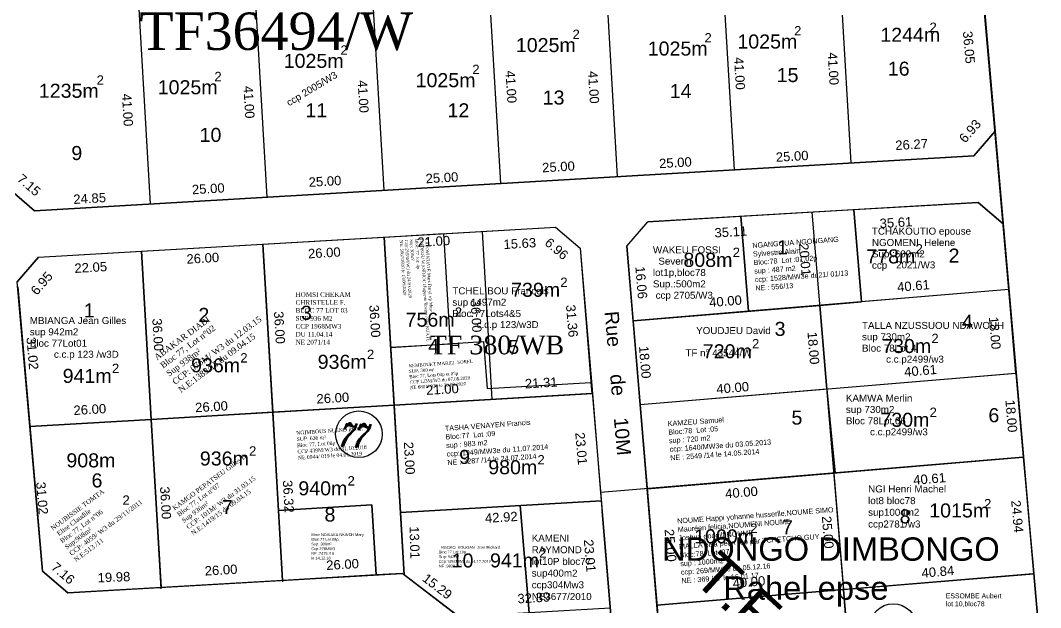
# Model space of a CAD drawing. Header units: millimetres. Extents: x 590121 to 927379, y 438565 to 1441738.
# Drawn here: x 924993.8 to 925211.8, y 1440906.5 to 1441032.1 of the extents above; entities that cross this region are included whole.
import ezdxf

# ---------------------------------------------------------------- set-up
doc = ezdxf.new("R2010")
doc.units = ezdxf.units.MM
doc.header["$LTSCALE"] = 10
doc.layers.add('end maj 26 02 2021', color=30, linetype='Continuous')
doc.styles.add('FONT2', font='romant.shx', dxfattribs={"width": 0.7, "oblique": 18, "height": 3})
doc.styles.get("Standard").update_dxf_attribs({"font": 'arial.ttf'})
doc.styles.add('Times 1.0', font='times.ttf', dxfattribs={"width": 0.99, "height": 1})

msp = doc.modelspace()

# ---------------------------------------------------------------- linework, layer by layer
at = {"layer": 'end maj 26 02 2021', "linetype": 'ByBlock'}
for p, q in [((925156, 1441537), (925208.21, 1440937.99)), ((925197.54, 1441003.12), (925202.08, 1441008.36)), ((924996.77, 1440991.38), (925197.54, 1441003.12)), ((924991.35, 1440996.05), (924996.77, 1440991.38)), ((925171.9, 1440991.61), (925198.48, 1440993.16)), ((925198.48, 1440993.16), (925203.8, 1440988.55)), ((925127.88, 1440989.03), (925147.71, 1440990.19)), ((925147.71, 1440990.19), (925149.41, 1440969.87)), ((925173.55, 1440971.89), (925171.9, 1440991.61)), ((925071.54, 1440985.73), (925108.11, 1440987.87)), ((925108.11, 1440987.87), (925113.4, 1440983.36)), ((925123.4, 1440983.81), (925127.88, 1440989.03)), ((925203.8, 1440988.55), (925205.03, 1440974.52)), ((925073.64, 1440949.8), (925071.54, 1440985.73)), ((925113.4, 1440983.36), (925115.88, 1440952.27)), ((925124.74, 1440967.81), (925123.4, 1440983.81)), ((924993.08, 1440976.14), (924997.62, 1440981.41)), ((924997.62, 1440981.41), (925019.63, 1440982.7)), ((925019.63, 1440982.7), (925021.73, 1440946.76)), ((924995.78, 1440945.24), (924993.08, 1440976.14)), ((925205.03, 1440974.52), (925173.55, 1440971.89)), ((925204.94, 1440974.51), (925206.44, 1440956.58)), ((925124.74, 1440967.81), (925164.6, 1440971.14)), ((925164.6, 1440971.14), (925173.55, 1440971.89)), ((925166.1, 1440953.2), (925164.6, 1440971.14)), ((925164.6, 1440971.14), (925166.1, 1440953.2)), ((925149.41, 1440969.87), (925124.74, 1440967.81)), ((925126.24, 1440949.87), (925124.74, 1440967.81)), ((925206.44, 1440956.58), (925166.4, 1440953.23)), ((925206.5, 1440956.58), (925208.06, 1440938.65)), ((925166.1, 1440953.2), (925126.24, 1440949.87)), ((925166.1, 1440953.2), (925167.9, 1440935.29)), ((925115.88, 1440952.27), (925073.64, 1440949.8)), ((925021.73, 1440946.76), (924995.78, 1440945.24)), ((925118.11, 1440927.07), (925125.76, 1440835.59)), ((925210.38, 1440913.82), (925211.81, 1440897.58))]:
    msp.add_line(p, q, dxfattribs=at)
at = {"layer": 'end maj 26 02 2021', "color": 3, "linetype": 'ByBlock'}
for p, q in [((925156, 1441537), (925208.06, 1440938.65)), ((925127.74, 1440931.93), (925208.06, 1440938.65)), ((925208.06, 1440938.65), (925210.38, 1440913.82)), ((925132.54, 1440874.52), (925127.74, 1440931.93)), ((925125.84, 1440834.59), (925118.11, 1440927.07)), ((925210.39, 1440913.76), (925211.81, 1440897.58))]:
    msp.add_line(p, q, dxfattribs=at)
at = {"layer": 'end maj 26 02 2021', "color": 7, "linetype": 'ByBlock', "ltscale": 14}
for p, q in [((925146.36, 1441000.13), (925141.46, 1441083.99)), ((925171.32, 1441001.59), (925166.41, 1441085.45)), ((925121.4, 1440998.67), (925116.5, 1441082.53)), ((925071.49, 1440995.75), (925066.58, 1441079.6)), ((925096.45, 1440997.21), (925091.54, 1441081.07)), ((925046.53, 1440994.29), (925041.63, 1441078.14)), ((925021.58, 1440992.83), (925016.67, 1441076.68)), ((924996.77, 1440991.38), (925197.54, 1441003.12)), ((924991.35, 1440996.05), (924996.77, 1440991.38)), ((924997.62, 1440981.41), (925108.11, 1440987.87)), ((925108.11, 1440987.87), (925113.4, 1440983.36)), ((925075.76, 1440913.54), (925071.54, 1440985.73)), ((925094.61, 1440951.02), (925092.5, 1440986.96)), ((925049.81, 1440912.02), (925045.58, 1440984.22)), ((924997.62, 1440981.41), (924993.08, 1440976.14)), ((925023.85, 1440910.5), (925019.63, 1440982.7)), ((924993.17, 1440975.12), (924998.47, 1440914.34)), ((924995.78, 1440945.24), (925115.88, 1440952.27)), ((925074.99, 1440926.83), (925117.92, 1440929.35)), ((924998.47, 1440914.34), (925003.89, 1440909.65)), ((925003.89, 1440909.65), (925075.37, 1440913.84)), ((925118.26, 1440880.93), (925075.37, 1440913.84))]:
    msp.add_line(p, q, dxfattribs=at)
at = {"layer": 'end maj 26 02 2021', "color": 7, "linetype": 'ByBlock', "lineweight": 25}
for p, q in [((925195.63, 1441082.36), (925202.08, 1441008.36)), ((925198.48, 1440993.16), (925127.88, 1440989.03)), ((925203.8, 1440988.55), (925198.48, 1440993.16)), ((925162.93, 1440991.08), (925175.84, 1440836.75)), ((925123.4, 1440983.81), (925127.88, 1440989.03)), ((925203.8, 1440988.55), (925208.21, 1440937.99)), ((925210.38, 1440913.82), (925203.8, 1440988.55)), ((925113.4, 1440983.36), (925125.84, 1440834.59)), ((925123.4, 1440983.81), (925132.54, 1440874.52)), ((925205.06, 1440974.53), (925124.74, 1440967.81)), ((925206.56, 1440956.59), (925126.24, 1440949.87)), ((925208.06, 1440938.65), (925117.77, 1440931.1)), ((925208.21, 1440937.99), (925211.76, 1440897.2)), ((925210.15, 1440913.74), (925129.82, 1440907.02)), ((925211.81, 1440897.77), (925210.38, 1440913.82))]:
    msp.add_line(p, q, dxfattribs=at)
at = {"layer": 'end maj 26 02 2021', "color": 7, "linetype": 'ByBlock'}
msp.add_line((925202.08, 1441008.36), (925197.54, 1441003.12), dxfattribs=at)
at = {"layer": 'end maj 26 02 2021', "color": 2, "linetype": 'ByBlock'}
msp.add_line((925117.77, 1440931.1), (925125.84, 1440834.59), dxfattribs=at)
at = {"layer": 'end maj 26 02 2021', "linetype": 'ByBlock', "ltscale": 0.0014}
for p, q in [((925169.68, 1440910.35), (925210.39, 1440913.78)), ((925171.77, 1440885.44), (925169.68, 1440910.35))]:
    msp.add_line(p, q, dxfattribs=at)
at = {"layer": 'end maj 26 02 2021', "color": 3, "linetype": 'ByBlock', "lineweight": -3, "ltscale": 0.0014, "flags": 128}
for points in [[(925091.54, 1441081.07), (925094.05, 1441038.11), (925198.95, 1441044.28), (925202.01, 1441008.28), (925197.54, 1441003.12), (924996.77, 1440991.38), (924991.35, 1440996.05), (924984.92, 1441069.85), (924989.64, 1441075.11)], [(925108.11, 1440987.87), (925113.4, 1440983.36), (925116, 1440952.27), (925073.64, 1440949.8), (925071.54, 1440985.73)]]:
    msp.add_lwpolyline(points, close=True, dxfattribs=at)
at = {"layer": 'end maj 26 02 2021', "linetype": 'ByBlock', "flags": 128}
for points in [[(925171.9, 1440991.61), (925173.55, 1440971.89), (925149.41, 1440969.87), (925147.71, 1440990.19)], [(925171.9, 1440991.61), (925173.55, 1440971.89), (925149.41, 1440969.87), (925147.71, 1440990.19)], [(925171.9, 1440991.61), (925173.55, 1440971.89), (925149.41, 1440969.87), (925147.71, 1440990.19)], [(925171.9, 1440991.61), (925173.55, 1440971.89), (925149.41, 1440969.87), (925147.71, 1440990.19)], [(925021.73, 1440946.76), (925023.83, 1440910.82), (925003.89, 1440909.65), (924998.47, 1440914.34), (924995.78, 1440945.24)]]:
    msp.add_lwpolyline(points, close=True, dxfattribs=at)
at = {"layer": 'end maj 26 02 2021', "linetype": 'ByBlock', "lineweight": -3, "ltscale": 0.0014, "flags": 128}
msp.add_lwpolyline([(925071.54, 1440985.73), (925073.64, 1440949.8), (925047.69, 1440948.28), (925045.58, 1440984.22)], close=True, dxfattribs=at)
at = {"layer": 'end maj 26 02 2021', "color": 150}
msp.add_lwpolyline([(925084.21, 1440986.47), (925085.59, 1440962.87), (925072.92, 1440962.13), (925071.54, 1440985.73)], close=True, dxfattribs=at)
at = {"layer": 'end maj 26 02 2021', "color": 5, "linetype": 'ByBlock', "ltscale": 0.0014, "flags": 128}
for points in [[(925045.58, 1440984.22), (925047.69, 1440948.28), (925021.73, 1440946.76), (925019.63, 1440982.7)], [(925047.69, 1440948.28), (925049.79, 1440912.34), (925023.83, 1440910.82), (925021.73, 1440946.76)]]:
    msp.add_lwpolyline(points, close=True, dxfattribs=at)
at = {"layer": 'end maj 26 02 2021', "color": 3, "linetype": 'ByBlock', "lineweight": -3, "ltscale": 0.0014, "flags": 128}
msp.add_lwpolyline([(925124.74, 1440967.81), (925164.6, 1440971.14), (925166.1, 1440953.2), (925126.24, 1440949.88), (925124.74, 1440967.81)], dxfattribs=at)
at = {"layer": 'end maj 26 02 2021', "color": 150, "linetype": 'ByBlock', "lineweight": -3, "ltscale": 0.0014, "flags": 128}
for points in [[(925092.71, 1440963.38), (925093.51, 1440953.36), (925115.69, 1440954.66), (925115.88, 1440952.27), (925073.64, 1440949.79), (925072.92, 1440962.13)], [(925116, 1440952.27), (925117.92, 1440929.35), (925074.99, 1440926.83), (925073.64, 1440949.79)], [(925073.64, 1440949.8), (925075.77, 1440913.54), (925075.37, 1440913.84), (925069.76, 1440913.51), (925068.88, 1440928.48), (925048.91, 1440927.31), (925047.68, 1440948.28)], [(925167.6, 1440935.27), (925169.68, 1440910.35), (925129.82, 1440907.02), (925127.74, 1440931.93)], [(925068.88, 1440928.48), (925069.76, 1440913.51), (925049.79, 1440912.34), (925048.91, 1440927.31)], [(925169.68, 1440910.35), (925171.77, 1440885.44), (925131.91, 1440882.11), (925129.82, 1440907.02)]]:
    msp.add_lwpolyline(points, close=True, dxfattribs=at)
msp.add_lwpolyline([(925166.1, 1440953.2), (925167.6, 1440935.27), (925127.74, 1440931.93), (925126.24, 1440949.87)], dxfattribs=at)
at = {"layer": 'end maj 26 02 2021', "linetype": 'ByBlock', "ltscale": 0.0014, "flags": 128}
msp.add_lwpolyline([(925117.92, 1440929.35), (925119.84, 1440906.42), (925102.48, 1440905.4), (925100.56, 1440928.33), (925117.92, 1440929.35)], dxfattribs=at)
for points in [[(925100.56, 1440928.33), (925102.48, 1440905.4), (925087.51, 1440904.53), (925075.77, 1440913.54), (925074.99, 1440926.83)], [(925210.39, 1440913.76), (925211.81, 1440897.58), (925211.79, 1440888.79), (925171.77, 1440885.44), (925169.68, 1440910.35)]]:
    msp.add_lwpolyline(points, close=True, dxfattribs=at)
at = {"layer": 'end maj 26 02 2021', "color": 7, "linetype": 'ByBlock', "lineweight": 25}
for centre in [(925066.11, 1440943.58), (925180.32, 1440902.37)]:
    msp.add_circle(centre, 4.98, dxfattribs=at)

# ---------------------------------------------------------------- texts
at = {"layer": 'end maj 26 02 2021', "color": 7, "linetype": 'ByBlock'}
for s, height, p in [('2', 2, (925188.07, 1441029.6)), ('2', 2, (925111.77, 1441028.1)), ('2', 2, (925139.96, 1441027.35)), ('1025m', 3, (925147, 1441026.06)), ('2', 2, (925159.13, 1441028.85)), ('1244m', 3, (925177.55, 1441027.49)), ('2', 2, (925062.15, 1441024.72)), ('1025m', 3, (925099.65, 1441025.3)), ('1025m', 3, (925127.84, 1441024.55)), ('1025m', 3, (925050.03, 1441021.92)), ('2', 2, (925090.34, 1441020.58)), ('16', 3, (925179.15, 1441020.25)), ('2', 2, (925010.04, 1441018.32)), ('2', 2, (925035.22, 1441019.07)), ('1025m', 3, (925078.22, 1441017.79)), ('15', 3, (925155.4, 1441018.88)), ('1235m', 3, (924997.69, 1441015.52)), ('1025m', 3, (925023.1, 1441016.28)), ('14', 3, (925132.56, 1441015.45)), ('13', 3, (925105.38, 1441014.08)), ('11', 3, (925054.67, 1441011.34)), ('12', 3, (925085.05, 1441011.34)), ('10', 3, (925032.05, 1441006.09)), ('9', 3, (925004.64, 1441002.21)), ('2', 2, (925109.16, 1440975.08)), ('739m', 3, (925098.64, 1440972.97)), ('1', 3, (925007.28, 1440968.56)), ('2', 3, (925031.8, 1440967.6)), ('3', 3, (925053.72, 1440968.06)), ('2', 2, (925086.61, 1440968.69)), ('756m', 3, (925076.09, 1440966.58)), ('4', 3, (925080.91, 1440960.98)), ('5', 3, (925098.04, 1440960.75)), ('2', 2, (925067.82, 1440959.67)), ('936m', 3, (925030.23, 1440956.82)), ('2', 2, (925040.75, 1440958.92)), ('936m', 3, (925057.29, 1440957.57)), ('941m', 3, (925002.79, 1440954.56)), ('2', 2, (925013.32, 1440956.67)), ('908m', 3, (925003.58, 1440936.5)), ('936m', 3, (925032.11, 1440936.9)), ('2', 2, (925042.63, 1440939.01)), ('9', 3, (925087.53, 1440937.23)), ('980m', 3, (925093.75, 1440935.03)), ('2', 2, (925104.27, 1440937.13)), ('6', 3, (925008.95, 1440932.21)), ('940m', 3, (925053.16, 1440930.52)), ('2', 2, (925063.68, 1440932.62)), ('2', 2, (925015.57, 1440928.49)), ('7', 3, (925036.82, 1440926.5)), ('8', 3, (925058.75, 1440924.9)), ('10', 3, (925085.93, 1440915.09)), ('941m', 3, (925094.13, 1440915.11)), ('2', 2, (925104.65, 1440917.22))]:
    msp.add_text(s, height=height, dxfattribs=at).set_placement(p)
for s, rotation, p in [('36.05', 274.9813, (925195.2, 1441029.71)), ('41.00', 273.3488, (925166.31, 1441025.17)), ('41.00', 273.3488, (925115.08, 1441021.2)), ('41.00', 273.3488, (925065.83, 1441019.22)), ('41.00', 273.3488, (925015.45, 1441016.34)), ('7.15', 319.2436, (924992.88, 1440997.89)), ('24.85', 3.3488, (925005.12, 1440992.81)), ('6.96', 319.5494, (925105.65, 1440984.25)), ('6.95', 49.2863, (924997.28, 1440973.15)), ('36.00', 273.3488, (925068.33, 1440971.19)), ('31.36', 274.8595, (925110.36, 1440971.21)), ('31.02', 274.9813, (924995.03, 1440964.26)), ('31.02', 274.9813, (924997.09, 1440933.3)), ('7.16', 319.1239, (925000.16, 1440914.89))]:
    msp.add_text(s, height=2, rotation=rotation, dxfattribs=at).set_placement(p)
at = {"layer": 'end maj 26 02 2021', "linetype": 'ByBlock'}
msp.add_text(' ccp 2005/W3', height=1.5, rotation=31.0512, dxfattribs=at).set_placement((925050.68, 1441013.38))
for s, height, p in [('TCHAKOUTIO epouse', 1.5, (925175.76, 1440986.26)), ('NGOMENI  Helene', 1.5, (925175.76, 1440983.83)), ('WAKEU FOSSI', 1.5, (925128.95, 1440982.27)), ('  Severin', 1.5, (925128.95, 1440979.84)), ('Sup.:600m2', 1.5, (925175.76, 1440981.4)), ('lot1p,bloc78', 1.5, (925128.95, 1440977.41)), ('ccp ', 1.5, (925175.76, 1440978.97)), ('2021/W3', 1.5, (925180.92, 1440979.04)), ('Sup.:500m2', 1.5, (925128.95, 1440974.98)), ('TCHELIBOU Francois', 1.5, (925086.08, 1440973.5)), ('sup 1497m2', 1.5, (925086.08, 1440971.07)), (' ccp 2705/W3', 1.5, (925128.95, 1440972.55)), ('Bloc 77Lots4&5', 1.5, (925086.08, 1440968.64)), ('MBIANGA Jean Gilles', 1.5, (924995.76, 1440967.15)), ('c.c.p 123/w3D', 1.5, (925091.24, 1440966.28)), ('sup 942m2', 1.5, (924995.76, 1440964.72)), ('YOUDJEU David', 1.5, (925138.19, 1440965)), ('TALLA NZUSSUOU NDAWOUH', 1.5, (925173.64, 1440966.1)), ('Bloc 77Lot01', 1.5, (924995.76, 1440962.29)), ('sup 730m2', 1.5, (925173.64, 1440963.67)), ('c.c.p 123 /w3D', 1.5, (925000.92, 1440959.93)), ('Bloc 78Lot 4', 1.5, (925173.64, 1440961.24)), ('c.c.p2499/w3', 1.5, (925178.79, 1440958.88)), ('KAMWA Merlin', 1.5, (925170.2, 1440950.56)), ('sup 730m2', 1.5, (925170.2, 1440948.13)), ('Bloc 78Lot 06', 1.5, (925170.2, 1440945.71)), ('c.c.p2499/w3', 1.5, (925175.36, 1440943.35)), ('NDONGO DIMBONGO', 5, (925130.91, 1440916.53)), ('Rahel epse', 5, (925143.97, 1440908.19))]:
    msp.add_text(s, height=height, dxfattribs=at).set_placement(p)
at = {"layer": 'end maj 26 02 2021', "color": 7, "linetype": 'ByBlock', "lineweight": 25}
for s, height, p in [('2', 2, (925146, 1440981.47)), ('1', 3, (925155.48, 1440982.04)), ('778m', 3, (925174.56, 1440980.11)), ('2', 2, (925185.09, 1440982.22)), ('2', 3, (925192.14, 1440980.28)), ('808m', 3, (925135.47, 1440979.36)), ('4', 3, (925195.01, 1440966.15)), ('3', 3, (925154.96, 1440964.61)), ('2', 2, (925150.13, 1440961.93)), ('730m', 3, (925177.95, 1440960.95)), ('2', 2, (925188.47, 1440963.06)), ('720m', 3, (925139.61, 1440959.82)), ('5', 3, (925158.56, 1440945.64)), ('730m', 3, (925177.57, 1440945.17)), ('2', 2, (925188.09, 1440947.28)), ('6', 3, (925200.66, 1440946.15)), ('1015m', 3, (925188.01, 1440925.79)), ('2', 2, (925199.74, 1440927.74)), ('8', 3, (925181.68, 1440924.52)), ('2', 2, (925149.75, 1440922.48)), ('7', 3, (925156.53, 1440922.18)), ('1000m', 3, (925137.76, 1440920.25))]:
    msp.add_text(s, height=height, dxfattribs=at).set_placement(p)
at = {"layer": 'end maj 26 02 2021', "linetype": 'ByBlock', "lineweight": -3, "ltscale": 0.0014, "style": 'Times 1.0', "width": 0.99}
for s, p in [('HOMSI CHEKAM', (925052.57, 1440972.96)), ('CHRISTELLE F.', (925052.57, 1440971.26)), ('BLOC 77 LOT 03', (925052.57, 1440969.56)), ('SUP 936 M2', (925052.57, 1440967.86)), ('CCP 1968MW3', (925052.57, 1440966.17)), ('DU 11.04.14', (925052.57, 1440964.47)), ('NE 2071/14', (925052.57, 1440962.77))]:
    msp.add_text(s, height=1, dxfattribs=at).set_placement(p)
at = {"layer": 'end maj 26 02 2021', "color": 7, "linetype": 'ByBlock', "lineweight": 25}
msp.add_text('Rue     de    10M', height=3, rotation=274.9871, dxfattribs=at).set_placement((925118.61, 1440969.78))
msp.add_text('Rue     de    10M', height=3, rotation=274.9871, dxfattribs=at).set_placement((925118.61, 1440969.78))
msp.add_text('Rue     de    10M', height=3, rotation=274.9871, dxfattribs=at).set_placement((925118.61, 1440969.78))
at = {"layer": 'end maj 26 02 2021', "color": 1, "linetype": 'ByBlock'}
msp.add_text('TF n° 43544/W', height=1.5, dxfattribs=at).set_placement((925135.9, 1440960.23))
at = {"layer": 'end maj 26 02 2021', "color": 7, "linetype": 'ByBlock', "style": 'FONT2', "oblique": 18, "width": 0.7}
msp.add_text('77', height=5, rotation=357, dxfattribs=at).set_placement((925061.25, 1440941.1))
at = {"layer": 'end maj 26 02 2021', "color": 1, "linetype": 'ByBlock', "ltscale": 0.0014}
msp.add_text('T.F.36440/W', height=9, rotation=317.3819, dxfattribs=at).set_placement((925137.1, 1440912.51))
at = {"layer": 'end maj 26 02 2021', "color": 7, "linetype": 'ByBlock', "ltscale": 14}
for s, p in [('ESSOMBE Aubert', (925191.56, 1440908.5)), ('lot 10,bloc78', (925191.56, 1440906.8))]:
    msp.add_text(s, height=1.0472, dxfattribs=at).set_placement(p)
at = {"layer": 'end maj 26 02 2021', "color": 150, "linetype": 'ByBlock', "lineweight": -3, "ltscale": 0.0014, "attachment_point": 1, "style": 'Times 1.0'}
for s, insert, char_height, width in [('{\\fTimes New Roman|b0|i0|c0|p0;\\C1;TF36494/W}', (925019.18, 1441033.76), 8, 90.7691), ('{\\C1;TF 380/WB}', (925081.24, 1440964.67), 4, 165.8355)]:
    msp.add_mtext(s, dxfattribs=dict(at, insert=insert, char_height=char_height, width=width))
at = {"layer": 'end maj 26 02 2021', "color": 7, "linetype": 'ByBlock', "char_height": 2, "attachment_point": 5}
for s, insert, rotation in [('\\A1;41.00', (925147.47, 1441020.73), 273.3488), ('\\A1;41.00', (925098.63, 1441017.87), 273.3488), ('\\A1;41.00', (925042.61, 1441014.59), 273.3488), ('\\A1;6.93', (925196.73, 1441008.41), 49.1505), ('\\A1;26.27', (925184.25, 1441005.53), 3.3488), ('\\A1;25.00', (925133.75, 1441001.65), 3.3488), ('\\A1;25.00', (925158.71, 1441003.01), 3.3488), ('\\A1;25.00', (925108.76, 1441000.76), 3.3488), ('\\A1;25.00', (925058.86, 1440997.66), 3.3488), ('\\A1;25.00', (925083.86, 1440998.42), 3.3488), ('\\A1;25.00', (925033.91, 1440996.07), 3.3488), ('\\A1;21.00', (925082.11, 1440984.82), 3.3488), ('\\A1;15.63', (925100.49, 1440984.36), 3.3488), ('\\A1;26.00', (925058.71, 1440982.37), 3.3488), ('\\A1;26.00', (925032.74, 1440981.22), 3.3488), ('\\A1;22.05', (925008.79, 1440979.25), 3.3488), ('\\A1;36.00', (925091.15, 1440968.85), 273.3488), ('\\A1;36.00', (925023.13, 1440964.87), 273.3488), ('\\A1;36.00', (925049.13, 1440966.39), 273.3488), ('\\A1;21.31', (925105.07, 1440954.56), 3.3488), ('\\A1;26.00', (925060.53, 1440951.32), 3.3488), ('\\A1;21.00', (925083.96, 1440953.18), 3.3488), ('\\A1;26.00', (925034.6, 1440949.47), 3.3488), ('\\A1;26.00', (925008.59, 1440948.87), 3.3488), ('\\A1;23.01', (925113.63, 1440940.52), 275.0773), ('\\A1;23.00', (925076.89, 1440938.47), 273.3488), ('\\A1;36.32', (925051.03, 1440930.28), 273.3488), ('\\A1;36.00', (925024.78, 1440928.91), 273.3488), ('\\A1;42.92', (925096.54, 1440925.82), 3.3488), ('\\A1;13.01', (925078.01, 1440920.42), 271.7082), ('\\A1;23.01', (925115.45, 1440917.6), 274.7802), ('\\A1;26.00', (925036.64, 1440914.54), 3.3488), ('\\A1;26.00', (925062.61, 1440915.74), 3.3488), ('\\A1;19.98', (925013.75, 1440913.02), 2.4257), ('\\A1;15.29', (925082.87, 1440911.04), 322.5024), ('\\A1;32.39', (925103.49, 1440908.6), 3.3488)]:
    msp.add_mtext(s, dxfattribs=dict(at, insert=insert, rotation=rotation))
at = {"layer": 'end maj 26 02 2021', "color": 7, "linetype": 'ByBlock', "lineweight": 25, "char_height": 2, "attachment_point": 5}
for s, insert, rotation in [('\\A1;35.61', (925180.9, 1440988.84), 3.3488), ('\\A1;35.11', (925145.6, 1440986.83), 3.3488), ('\\A1;20.01', (925161.44, 1440980.92), 274.7802), ('\\A1;16.06', (925126.46, 1440976.01), 274.7802), ('\\A1;40.61', (925184.63, 1440975.3), 4.7802), ('\\A1;40.00', (925144.46, 1440972.02), 4.7802), ('\\A1;18.00', (925202.03, 1440965.23), 274.9031), ('\\A1;18.00', (925163.25, 1440962), 274.7802), ('\\A1;18.00', (925127.24, 1440958.99), 274.7802), ('\\A1;40.61', (925186.14, 1440957.17), 4.7802), ('\\A1;40.00', (925146, 1440953.51), 4.7802), ('\\A1;18.00', (925205.56, 1440947.47), 274.7802), ('\\A1;40.61', (925188.08, 1440934.04), 4.7802), ('\\A1;40.00', (925147.88, 1440931.13), 4.7802), ('\\A1;24.94', (925206.82, 1440926.01), 275.3265), ('\\A1;25.00', (925166.32, 1440922.62), 274.7802), ('\\A1;25.00', (925132.71, 1440919.81), 274.7802), ('\\A1;40.84', (925189.85, 1440914.18), 4.8712), ('\\A1;40.00', (925149.48, 1440911.98), 4.7802)]:
    msp.add_mtext(s, dxfattribs=dict(at, insert=insert, rotation=rotation))
at = {"layer": 'end maj 26 02 2021', "insert": (925080.91, 1440985.49), "char_height": 0.6521, "attachment_point": 1, "rotation": 273.7469}
msp.add_mtext_dynamic_manual_height_columns('{\\fTimes New Roman|b0|i0|c0|p18;TALOM KUATE Marc Daryl r/p Mme\\PDJIOKOU WANDJOU Huguette Rosine epse KUATE\\PBloc: 77  lot: 4p\\PSup: 300m²\\PCcp:2153M/W3 du 24/01/2020\\PNE: 5667/2020 le 13/08/2020}', width=75.9581, gutter_width=12.5, heights=[29.33], dxfattribs=at)
at = {"layer": 'end maj 26 02 2021', "linetype": 'ByBlock', "attachment_point": 1}
for s, insert, char_height, width, rotation in [('{\\fArial|b0|i0|c0|p34;NGANGOUA NGONGANG \\PSylvestre Alain\\PBloc:78  Lot :01,02p\\Psup : 487 m2\\Pccp: 1528/MW3e du21/ 01/13\\PNE : 556/13  }', (925150.16, 1440984.49), 1.0982, 3413.247, 4.1645), ('{\\fArial|b0|i0|c0|p34;NGANGOUA NGONGANG \\PSylvestre Alain\\PBloc:78  Lot :01,02p\\Psup : 487 m2\\Pccp: 1528/MW3e du21/ 01/13\\PNE : 556/13  }', (925150.16, 1440984.49), 1.0982, 3413.247, 4.1645), ('{\\fArial|b0|i0|c0|p34;NGANGOUA NGONGANG \\PSylvestre Alain\\PBloc:78  Lot :01,02p\\Psup : 487 m2\\Pccp: 1528/MW3e du21/ 01/13\\PNE : 556/13  }', (925150.16, 1440984.49), 1.0982, 3413.247, 4.1645), ('{\\fArial|b0|i0|c0|p34;NGANGOUA NGONGANG \\PSylvestre Alain\\PBloc:78  Lot :01,02p\\Psup : 487 m2\\Pccp: 1528/MW3e du21/ 01/13\\PNE : 556/13  }', (925150.16, 1440984.49), 1.0982, 3413.247, 4.1645), ('{\\fTimes New Roman|b0|i0|c0|p18;ABAKAR DIABI \\PBloc 77, Lot n°02\\PSup 938m²\\PCCP: 076M/ W3 du 12.03.15\\PN.E:1383/15 du 09.04.15}', (925022.17, 1440960.4), 1.3015, 24.9362, 36.4792), ('{\\fArial|b0|i0|c0|p34;TASHA VENAYEN Francis\\PBloc:77  Lot :09\\Psup : 983 m2\\Pccp: 1949/MW3e du 11.07.2014\\PNE : 3287 /14 le 24.07.2014}', (925084.44, 1440945.37), 1.0982, 3413.25, 4.16), ('{\\fArial|b0|i0|c0|p34;KAMZEU Samuel\\PBloc:78  Lot :05\\Psup : 720 m2\\Pccp: 1640/MW3e du 03.05.2013\\PNE : 2549 /14 le 14.05.2014}', (925132.08, 1440946.39), 1.0982, 3413.25, 4.16), ('{\\fTimes New Roman|b0|i0|c0|p18;KAMGO PEPATSEU Gilles B.\\PBloc 77, Lot n°07\\PSup 936m²\\PCCP: 101M/ W3 du 31.03.15\\PN.E:1419/15 du 09.04.15}', (925026.11, 1440928.06), 1, 19.16, 36.4792), ('{\\fTimes New Roman|b0|i0|c0|p18;NOUBISSIE TOMTA\\P Elise Claudile\\PBloc 77, Lot n°06\\PSup:908m²\\PCCP: 4059/ W3 du 29/11/2011\\PN.E:513 /11}', (925000.1, 1440923.73), 1, 19.1602, 36.4792), ('{\\fArial|b0|i0|c0|p34;NOUME Happi yohanne husserlle,NOUME SIMO \\PMauréen felicia,NOUMENI NOUME \\PJoshua godgilf,NOUME \\PMALLA elsa pearl rep par TCHETCHO GUY\\PBloc:78  Lot :07\\Psup : 1000m2\\Pccp: 269/MW3e du 05.12.16\\PNE : 369 /17 le 16.01.17}', (925134.09, 1440925.58), 1.0982, 3413.25, 4.16)]:
    msp.add_mtext(s, dxfattribs=dict(at, insert=insert, char_height=char_height, width=width, rotation=rotation))
at = {"layer": 'end maj 26 02 2021', "color": 150, "linetype": 'ByBlock', "lineweight": -3, "ltscale": 0.0014, "attachment_point": 1, "style": 'Times 1.0'}
for s, insert, char_height, width, rotation in [('{\\fTimes New Roman|b0|i0|c186|p18;\\C256;NEMBOUET MARIEL SOREL\\PSUP. 300 m²\\PBloc 77, Lots 04p et 05p\\PCCP 123M/W3 du 07.08.2020\\PNE 6801/ 020 le 23.09.2020}', (925076.67, 1440958.55), 0.7, 14.7991, 4.1834), ('{\\C256;NGIMBOUS NLEND ROSE\\PSUP. 636 m²\\PBloc 77, Lot 08p\\PCCP 439M/W3 du 31.10.2018\\PNE 0044/ 019 le 04.01.2019}', (925052.68, 1440944.26), 0.8, 17.8677, 3.8049)]:
    msp.add_mtext(s, dxfattribs=dict(at, insert=insert, char_height=char_height, width=width, rotation=rotation))
at = {"layer": 'end maj 26 02 2021', "linetype": 'ByBlock', "char_height": 1.5, "width": 32.22, "attachment_point": 1}
for s, insert in [('NGI Henri Machel\\Plot8 bloc78\\Psup1004m2\\Pccp2781/w3', (925174.95, 1440932.64)), ('KAMENI \\PRAYMOND\\Plot10P bloc77\\Psup400m2\\Pccp304Mw3\\PNE3677/2010', (925103.04, 1440922.14))]:
    msp.add_mtext(s, dxfattribs=dict(at, insert=insert))
at = {"layer": 'end maj 26 02 2021', "linetype": 'ByBlock', "ltscale": 0.0014, "char_height": 0.6, "width": 14.9412, "attachment_point": 1}
for s, insert in [('{\\fArial|b0|i0|c0|p34;Mme NDIKAKA NKWEH Mary\\PBloc:77 Lot:08p\\PSup: 300m²\\PCcp:278MW3 \\PNE :7475 /16\\Ple 14.12.16}', (925055.93, 1440922.4)), ('{\\fArial|b0|i0|c0|p34;  NGOKO  KOUGAN  Jean Richard\\PBloc:77 Lot:10p\\PSup: 542m²\\PCcp:1493MW3 du 14.12.2012\\PNE :9836 /12}', (925083.18, 1440919.69))]:
    msp.add_mtext(s, dxfattribs=dict(at, insert=insert))

doc.saveas('drawing.dxf')
